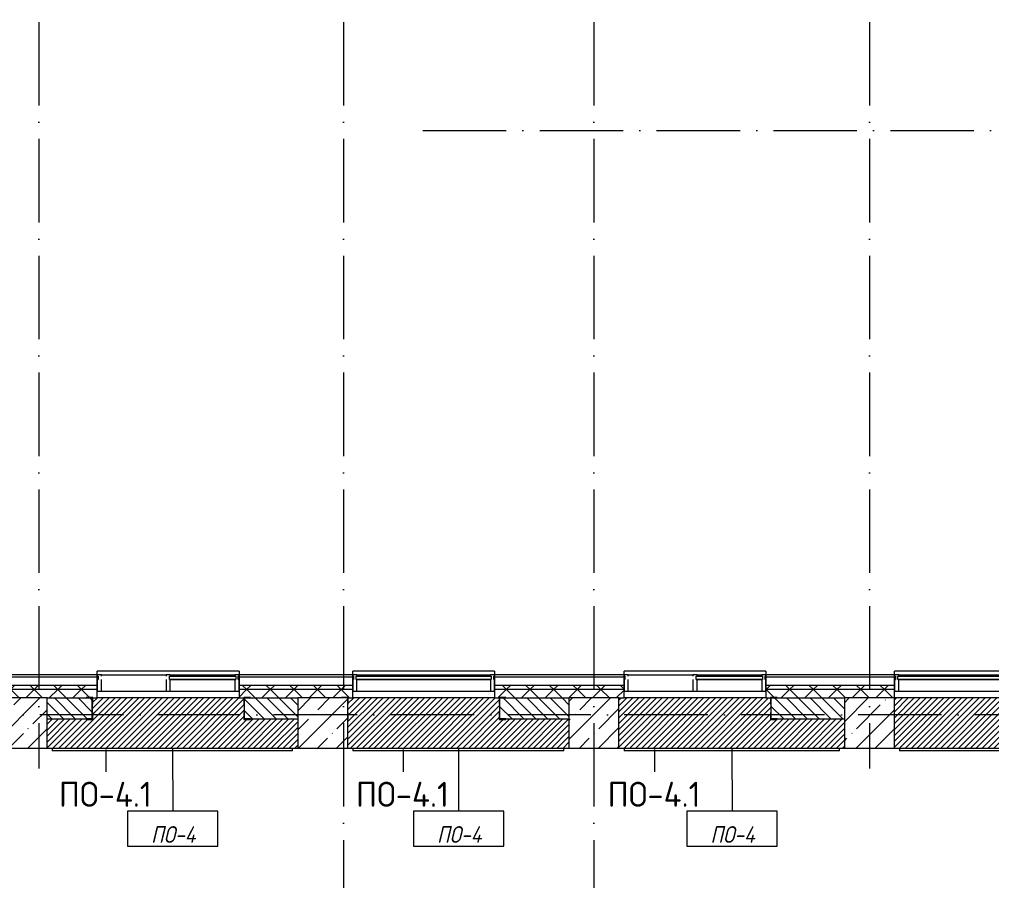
# Model space of a CAD drawing. Header units: millimetres. Extents: x -6467 to 106027, y -7090 to 195095.
# Drawn here: x 32177 to 43822, y 168207 to 178526 of the extents above; entities that cross this region are included whole.
import ezdxf

# ---------------------------------------------------------------- set-up
doc = ezdxf.new("R2010")
doc.units = ezdxf.units.MM
doc.linetypes.add('50_200_ШТРИХ_1Т_ш5_п1_п1_', pattern=[1400, 1000, -200, 0, -200])
for name, color, linetype, lineweight in [('A-FLOR', 7, 'Continuous', 9), ('A-FLOR-IDEN', 7, 'Continuous', 9), ('A-GLAZ', 7, 'Continuous', 5), ('A-GLAZ-CWMG', 7, 'Continuous', 9), ('A-GLAZ-CWMG-1', 7, 'Continuous', 20), ('A-WALL', 7, 'Continuous', 5), ('A-WALL-FNSH-1', 7, 'Continuous', 5), ('A-WALL-IDEN', 7, 'Continuous', 9), ('I-WALL', 7, 'Continuous', 5), ('S-COLS', 7, 'Continuous', 9), ('S-COLS-1', 7, 'Continuous', 5)]:
    doc.layers.add(name, color=color, linetype=linetype, lineweight=lineweight)
for name, color, linetype, lineweight, true_color in [('A-FLOR-PATT-1', 7, 'Continuous', 5, 0xd61c12), ('A-GENM-1', 7, 'Continuous', 9, 0xaaaaaa), ('A-GENM-2', 7, 'Continuous', 20, 0xaaaaaa), ('Оси-3', 7, '50_200_ШТРИХ_1Т_ш5_п1_п1_', 9, 0xaaaaaa)]:
    doc.layers.add(name, color=color, linetype=linetype, lineweight=lineweight, true_color=true_color)
doc.styles.add('GOST Common', font='', dxfattribs={"height": 300})
doc.styles.add('GOST Common_I', font='', dxfattribs={"width": 0.9, "height": 200})
doc.styles.get('GOST Common').set_extended_font_data('GOST Common')
doc.styles.get('GOST Common_I').set_extended_font_data('GOST Common', italic=True)
pattern_1 = [(45, (109.45, 102614.03), (-141.42136, 141.42136), []), (135, (109.45, 102614.03), (-141.42136, -141.42136), [])]

# ---------------------------------------------------------------- blocks, each defined once
blk = doc.blocks.new('Прямоугольный импост - Импост структурный с накладкой - 180мм-22437111-АИ_План этажа Радиаторы_3')
at = {"layer": 'A-GLAZ-CWMG-1'}
for p, q in [((-50, 0), (-50, 17)), ((-50, 17), (0, 17)), ((0, 0), (-10, 0)), ((-10, 0), (-10, -40)), ((0, 17), (0, 0)), ((-50, -180), (-50, -40)), ((-10, -40), (0, -40)), ((0, -40), (0, -180)), ((0, -180), (-50, -180))]:
    blk.add_line(p, q, dxfattribs=at)
blk = doc.blocks.new('Прямоугольный импост - Импост структурный с накладкой - 180мм-22071093-АИ_План этажа Радиаторы_3')
at = {"layer": 'A-GLAZ-CWMG'}
for p, q in [((49825, 55111), (49050, 55111)), ((49825, 54931), (49050, 54931)), ((49825, 54914), (49050, 54914))]:
    blk.add_line(p, q, dxfattribs=at)
blk = doc.blocks.new('Прямоугольный импост - Импост структурный с накладкой - 180мм-22437098-АИ_План этажа Радиаторы_3')
at = {"layer": 'A-GLAZ-CWMG-1'}
for p, q in [((-50, 0), (-50, 17)), ((-50, 17), (0, 17)), ((-40, 0), (-50, 0)), ((-40, -40), (-40, 0)), ((0, 0), (-10, 0)), ((-10, 0), (-10, -40)), ((0, 17), (0, 0)), ((-50, -180), (-50, -40)), ((-50, -40), (-40, -40)), ((-10, -40), (0, -40)), ((0, -40), (0, -180)), ((0, -180), (-50, -180))]:
    blk.add_line(p, q, dxfattribs=at)
blk = doc.blocks.new('Прямоугольный импост - Импост структурный с накладкой - 180мм-22437099-АИ_План этажа Радиаторы_3')
at = {"layer": 'A-GLAZ-CWMG-1'}
for p, q in [((0, 17), (-50, 17)), ((-50, 17), (-50, 0)), ((-50, 0), (-40, 0)), ((-40, 0), (-40, -40)), ((-10, -40), (-10, 0)), ((-10, 0), (0, 0)), ((0, 0), (0, 17)), ((-40, -40), (-50, -40)), ((-50, -40), (-50, -180)), ((0, -40), (-10, -40)), ((0, -180), (0, -40)), ((-50, -180), (0, -180))]:
    blk.add_line(p, q, dxfattribs=at)
blk = doc.blocks.new('Прямоугольный импост - Импост структурный с накладкой - 180мм-22437089-АИ_План этажа Радиаторы_3')
at = {"layer": 'A-GLAZ-CWMG'}
for p, q in [((53650, 55111), (52050, 55111)), ((53650, 54931), (52050, 54931)), ((53650, 54914), (52050, 54914))]:
    blk.add_line(p, q, dxfattribs=at)
blk = doc.blocks.new('Прямоугольный импост - Импост структурный с накладкой - 180мм-V176-АИ_План этажа Радиаторы_3')
at = {"layer": 'A-GLAZ-CWMG'}
for p, q in [((6638, 55111), (5863, 55111)), ((6638, 54914), (5863, 54914))]:
    blk.add_line(p, q, dxfattribs=at)
blk = doc.blocks.new('Прямоугольный импост - Импост структурный с накладкой - 180мм-V179-АИ_План этажа Радиаторы_3')
at = {"layer": 'A-GLAZ-CWMG-1'}
for p, q in [((-25, 0), (-25, 17)), ((-25, 17), (25, 17)), ((-15, 0), (-25, 0)), ((-15, -40), (-15, 0)), ((25, 17), (25, 0)), ((-25, -180), (-25, -40)), ((-25, -40), (-15, -40)), ((25, -40), (25, -180)), ((25, -180), (-25, -180))]:
    blk.add_line(p, q, dxfattribs=at)
blk = doc.blocks.new('Прямоугольный импост - Импост структурный с накладкой - 180мм-22437157-АИ_План этажа Радиаторы_3')
at = {"layer": 'A-GLAZ-CWMG-1'}
for p, q in [((0, 17), (-50, 17)), ((-50, 17), (-50, 0)), ((-50, 0), (-40, 0)), ((-40, 0), (-40, -40)), ((-10, -40), (-10, 0)), ((-10, 0), (0, 0)), ((0, 0), (0, 17)), ((-40, -40), (-50, -40)), ((-50, -40), (-50, -180)), ((0, -40), (-10, -40)), ((0, -180), (0, -40)), ((-50, -180), (0, -180))]:
    blk.add_line(p, q, dxfattribs=at)
blk = doc.blocks.new('BSC_Колонна _Прямоугольная - 600х600-V229-АИ_План этажа Радиаторы_3')
at = {"layer": 'S-COLS-1'}
h = blk.add_hatch(dxfattribs=at)
h.set_pattern_fill('FP_179', color=256, style=0, pattern_type=2)
h.set_pattern_definition([(45, (-35700.17, -67481.04), (-228.0985, 228.0985), []), (45, (-35472.07, -67481.04), (-228.0985, 228.0985), [403.225, -80.645, 6.706, -73.939])])
h.paths.add_polyline_path([(-300, -300), (300, -300), (300, 300), (-300, 300)])
for p, q in [((300, 300), (-300, 300)), ((-300, 300), (-300, -300)), ((300, -300), (300, 300)), ((-300, -300), (300, -300))]:
    blk.add_line(p, q, dxfattribs=at)
blk = doc.blocks.new('BSC_Колонна _Прямоугольная - 600х600-V232-АИ_План этажа Радиаторы_3')
at = {"layer": 'S-COLS-1'}
h = blk.add_hatch(dxfattribs=at)
h.set_pattern_fill('FP_182', color=256, style=0, pattern_type=2)
h.set_pattern_definition([(45, (-38950, -67481.04), (-228.0985, 228.0985), []), (45, (-38721.9, -67481.04), (-228.0985, 228.0985), [403.225, -80.645, 6.706, -73.939])])
h.paths.add_polyline_path([(-300, -300), (300, -300), (300, 300), (-300, 300)])
for p, q in [((300, 300), (-300, 300)), ((-300, 300), (-300, -300)), ((300, -300), (300, 300)), ((-300, -300), (300, -300))]:
    blk.add_line(p, q, dxfattribs=at)
blk = doc.blocks.new('BSC_Колонна _Прямоугольная - 600х600-V237-АИ_План этажа Радиаторы_3')
at = {"layer": 'S-COLS-1'}
h = blk.add_hatch(dxfattribs=at)
h.set_pattern_fill('FP_187', color=256, style=0, pattern_type=2)
h.set_pattern_definition([(45, (-42250, -67481.04), (-228.0985, 228.0985), []), (45, (-42021.9, -67481.04), (-228.0985, 228.0985), [403.225, -80.645, 6.706, -73.939])])
h.paths.add_polyline_path([(-300, -300), (300, -300), (300, 300), (-300, 300)])
for p, q in [((300, 300), (-300, 300)), ((-300, 300), (-300, -300)), ((300, -300), (300, 300)), ((-300, -300), (300, -300))]:
    blk.add_line(p, q, dxfattribs=at)
blk = doc.blocks.new('BSC_Колонна _Прямоугольная - 600х600-V238-АИ_План этажа Радиаторы_3')
at = {"layer": 'S-COLS-1'}
h = blk.add_hatch(dxfattribs=at)
h.set_pattern_fill('FP_188', color=256, style=0, pattern_type=2)
h.set_pattern_definition([(45, (-32100, -67481.04), (-228.0985, 228.0985), []), (45, (-31871.9, -67481.04), (-228.0985, 228.0985), [403.225, -80.645, 6.706, -73.939])])
h.paths.add_polyline_path([(-300, -300), (300, -300), (300, 300), (-300, 300)])
for p, q in [((300, 300), (-300, 300)), ((-300, 300), (-300, -300)), ((300, -300), (300, 300)), ((-300, -300), (300, -300))]:
    blk.add_line(p, q, dxfattribs=at)
blk = doc.blocks.new('Фахверк _газобетон торцы_659 - Фахверк _газобетон торцы_-25588068-АИ_План этажа Радиаторы_3')
at = {"layer": 'A-GENM-2'}
for p, q in [((89406, 11135), (89325, 11135)), ((89325, 11135), (89325, 11129)), ((89325, 11129), (89400, 11129)), ((89400, 11129), (89400, 11054)), ((89406, 11054), (89406, 11135)), ((89400, 11054), (89406, 11054)), ((89400, 10954), (89400, 10879)), ((89406, 10954), (89400, 10954)), ((89406, 10873), (89406, 10954)), ((89400, 10879), (89325, 10879)), ((89325, 10879), (89325, 10873)), ((89325, 10873), (89406, 10873))]:
    blk.add_line(p, q, dxfattribs=at)
blk = doc.blocks.new('Фахверк _газобетон торцы_660 - Фахверк _газобетон торцы_-25588094-АИ_План этажа Радиаторы_3')
at = {"layer": 'A-GENM-2'}
for p, q in [((89406, 11135), (89325, 11135)), ((89325, 11135), (89325, 11129)), ((89400, 11129), (89400, 11054)), ((89406, 11054), (89406, 11135)), ((89400, 11054), (89406, 11054)), ((89400, 10954), (89400, 10879)), ((89406, 10954), (89400, 10954)), ((89406, 10873), (89406, 10954)), ((89400, 10873), (89406, 10873))]:
    blk.add_line(p, q, dxfattribs=at)
blk = doc.blocks.new('Фахверк _газобетон торцы_700 - Фахверк _газобетон торцы_-25588114-АИ_План этажа Радиаторы_3')
at = {"layer": 'A-GENM-2'}
for p, q in [((89406, 11135), (89325, 11135)), ((89325, 11135), (89325, 11129)), ((89325, 11129), (89400, 11129)), ((89400, 11129), (89400, 11054)), ((89406, 11054), (89406, 11135)), ((89400, 11054), (89406, 11054)), ((89400, 10954), (89400, 10879)), ((89406, 10954), (89400, 10954)), ((89406, 10873), (89406, 10954)), ((89400, 10879), (89325, 10879)), ((89325, 10879), (89325, 10873)), ((89325, 10873), (89406, 10873))]:
    blk.add_line(p, q, dxfattribs=at)
blk = doc.blocks.new('Фахверк _газобетон торцы_769 - Фахверк _газобетон торцы_-25588140-АИ_План этажа Радиаторы_3')
at = {"layer": 'A-GENM-2'}
for p, q in [((89406, 11135), (89325, 11135)), ((89325, 11135), (89325, 11129)), ((89325, 11129), (89400, 11129)), ((89400, 11129), (89400, 11054)), ((89406, 11054), (89406, 11135)), ((89400, 11054), (89406, 11054)), ((89400, 10954), (89400, 10879)), ((89406, 10954), (89400, 10954)), ((89406, 10873), (89406, 10954)), ((89400, 10879), (89325, 10879)), ((89325, 10879), (89325, 10873)), ((89325, 10873), (89406, 10873))]:
    blk.add_line(p, q, dxfattribs=at)
blk = doc.blocks.new('Фахверк _газобетон торцы_770 - Фахверк _газобетон торцы_-25588160-АИ_План этажа Радиаторы_3')
at = {"layer": 'A-GENM-2'}
for p, q in [((89406, 11135), (89325, 11135)), ((89325, 11135), (89325, 11129)), ((89325, 11129), (89400, 11129)), ((89400, 11129), (89400, 11054)), ((89406, 11054), (89406, 11135)), ((89400, 11054), (89406, 11054)), ((89400, 10954), (89400, 10879)), ((89406, 10954), (89400, 10954)), ((89406, 10873), (89406, 10954)), ((89400, 10879), (89325, 10879)), ((89325, 10879), (89325, 10873)), ((89325, 10873), (89406, 10873))]:
    blk.add_line(p, q, dxfattribs=at)
blk = doc.blocks.new('Отлив_СКБ - Отлив витража-V318-АИ_План этажа Радиаторы_3')
at = {"layer": 'A-GLAZ'}
for p, q in [((0, 57), (0, 100)), ((1700, 100), (0, 100)), ((0, 2), (10, 2)), ((40, 2), (1660, 2)), ((1690, 2), (1700, 2)), ((1700, 100), (1700, 57)), ((1650, 0), (50, 0))]:
    blk.add_line(p, q, dxfattribs=at)
blk = doc.blocks.new('Отлив_СКБ - Отлив витража-V317-АИ_План этажа Радиаторы_3')
at = {"layer": 'A-GLAZ'}
for p, q in [((0, 57), (0, 100)), ((1700, 100), (0, 100)), ((0, 2), (10, 2)), ((865, 2), (1660, 2)), ((1690, 2), (1700, 2)), ((1700, 100), (1700, 57)), ((1650, 0), (875, 0))]:
    blk.add_line(p, q, dxfattribs=at)
blk = doc.blocks.new('AAR_СКБ_Марка_Перекрытия_1 мм - Марка пола-27961726-АИ_План этажа Радиаторы_3')
at = {"layer": 'A-FLOR-IDEN'}
for p, q in [((2.723, 2.101), (-2.69, 2.101)), ((-2.69, 2.101), (-2.69, 0)), ((2.723, 0), (2.723, 2.101)), ((-2.69, 0), (2.723, 0))]:
    blk.add_line(p, q, dxfattribs=at)

msp = doc.modelspace()

# ---------------------------------------------------------------- hatches: boundary and pattern name
at = {"layer": 'A-FLOR-PATT-1'}
h = msp.add_hatch(dxfattribs=at)
h.set_pattern_fill('FP_338', color=256, style=0, pattern_type=2)
h.set_pattern_definition([(45, (34009.53, 170095.076), (-35.3553, 35.3553), [])])
h.paths.add_polyline_path([(34864, 169795), (35510, 169795), (35510, 170145), (34945, 170145), (34945, 170139), (34864, 170139), (34864, 170220), (34869, 170220), (34869, 170320), (34864, 170320), (34864, 170395), (33056, 170394), (33056, 170320), (33050, 170320), (33050, 170220), (33056, 170220), (33056, 170139), (32975, 170139), (32975, 170145), (32509, 170145), (32509, 169795), (34305, 169795)])
h = msp.add_hatch(dxfattribs=at)
h.set_pattern_fill('FP_339', color=256, style=0, pattern_type=2)
h.set_pattern_definition([(45, (37434.53, 170095.076), (-35.3553, 35.3553), [])])
h.paths.add_polyline_path([(37613, 169795), (38759, 169795), (38759, 170145), (38005, 170145), (38005, 170139), (37924, 170139), (37924, 170220), (37929, 170220), (37929, 170320), (37924, 170320), (37924, 170395), (36116, 170394), (36116, 170320), (36110, 170320), (36110, 170220), (36116, 170220), (36116, 170139), (36110, 170139), (36110, 169795)])
h = msp.add_hatch(dxfattribs=at)
h.set_pattern_fill('FP_340', color=256, style=0, pattern_type=2)
h.set_pattern_definition([(45, (40709.45, 170095.076), (-35.3553, 35.3553), [])])
h.paths.add_polyline_path([(40922, 169795), (42059, 169795), (42059, 170145), (41254, 170145), (41254, 170139), (41173, 170139), (41173, 170220), (41179, 170220), (41179, 170320), (41173, 170320), (41173, 170395), (39359, 170395), (39359, 169795)])
h = msp.add_hatch(dxfattribs=at)
h.set_pattern_fill('FP_341', color=256, style=0, pattern_type=2)
h.set_pattern_definition([(45, (44009.45, 170095.076), (-35.35534, 35.35534), [])])
h.paths.add_polyline_path([(49192, 169795), (50309, 169795), (50309, 170145), (47779, 170145), (47779, 170395), (45959, 170395), (45959, 170145), (45859, 170145), (45859, 169895), (45359, 169895), (45359, 170145), (44420, 170145), (44420, 170395), (42659, 170395), (42659, 169795), (47538, 169795)])
at = {"layer": 'A-WALL'}
h = msp.add_hatch(dxfattribs=at)
h.set_pattern_fill('FP_122', color=256, style=0, pattern_type=2)
h.set_pattern_definition(pattern_1)
h.paths.add_polyline_path([(50019, 170395), (50309, 170395), (50309, 170495), (47719, 170495), (47719, 170395), (49192, 170395)])
h.paths.add_polyline_path([(44360, 170395), (46019, 170395), (46019, 170495), (44360, 170495)])
h.paths.add_polyline_path([(41119, 170395), (42660, 170395), (42659, 170495), (41119, 170495)])
h.paths.add_polyline_path([(38759, 170395), (39419, 170395), (39419, 170495), (37869, 170495), (37869, 170395)])
h.paths.add_polyline_path([(35959, 170395), (36169, 170395), (36169, 170495), (34809, 170495), (34809, 170395), (35510, 170395)])
h.paths.add_polyline_path([(33109, 170395), (33109, 170495), (31809, 170495), (31809, 170395), (32651, 170395)])
h.paths.add_polyline_path([(30109, 170395), (30109, 170495), (28749, 170495), (28749, 170395), (29342, 170395)])
h.paths.add_polyline_path([(27049, 170395), (27049, 170495), (23909, 170495), (23909, 170395), (26034, 170395)])
h = msp.add_hatch(dxfattribs=at)
h.set_pattern_fill('FP_122', color=256, style=0, pattern_type=2)
h.set_pattern_definition(pattern_1)
h.paths.add_polyline_path([(49192, 170495), (50209, 170495), (50209, 170545), (47719, 170545), (47719, 170495)])
h.paths.add_polyline_path([(45884, 170495), (46019, 170495), (46019, 170545), (44360, 170545), (44360, 170495)])
h.paths.add_polyline_path([(42660, 170495), (42660, 170545), (41119, 170545), (41119, 170495), (42576, 170495)])
h.paths.add_polyline_path([(39419, 170495), (39419, 170545), (37869, 170545), (37869, 170495), (39267, 170495)])
h.paths.add_polyline_path([(36169, 170495), (36169, 170545), (34809, 170545), (34809, 170495), (35959, 170495)])
h.paths.add_polyline_path([(32651, 170495), (33109, 170495), (33109, 170545), (31809, 170545), (31809, 170495)])
h.paths.add_polyline_path([(23959, 170495), (27049, 170495), (27049, 170545), (23959, 170545)])
h.paths.add_polyline_path([(30109, 170495), (30109, 170545), (28749, 170545), (28749, 170495), (29342, 170495)])
at = {"layer": 'I-WALL'}
h = msp.add_hatch(dxfattribs=at)
h.set_pattern_fill('FP_2', color=256, style=0, pattern_type=2)
h.set_pattern_definition([(135, (109.45, 102614.03), (-70.71068, -70.71068), [])])
h.paths.add_polyline_path([(41179, 170145), (42059, 170145), (42059, 170395), (41179, 170395)])
h.paths.add_polyline_path([(38759, 170145), (38759, 170395), (37929, 170395), (37929, 170145)])
h.paths.add_polyline_path([(35510, 170145), (35510, 170395), (34869, 170395), (34869, 170145)])
h.paths.add_polyline_path([(32509, 170145), (33049, 170145), (33049, 170395), (32509, 170395), (32509, 170259)])
h.paths.add_polyline_path([(30049, 170145), (30049, 170395), (28809, 170395), (28809, 170145), (29342, 170145)])
h.paths.add_polyline_path([(31869, 170145), (31909, 170145), (31909, 170395), (31869, 170395)])
h.paths.add_polyline_path([(26989, 170145), (26989, 170395), (23809, 170395), (23809, 170145), (26034, 170145)])

# ---------------------------------------------------------------- linework, layer by layer
at = {"layer": 'A-FLOR'}
for p, q in [((34809, 170395), (33109, 170395)), ((37869, 170395), (36169, 170395)), ((41119, 170395), (39419, 170395)), ((44360, 170395), (42660, 170395)), ((33050, 170320), (33050, 170220)), ((32509, 169795), (35510, 169795)), ((36110, 169795), (38759, 169795)), ((39359, 169795), (42059, 169795)), ((42659, 169795), (50309, 169795))]:
    msp.add_line(p, q, dxfattribs=at)
at = {"layer": 'A-FLOR-IDEN'}
for p, q in [((34010, 169795), (34013, 169040)), ((37435, 169795), (37438, 169040)), ((40709, 169795), (40713, 169040))]:
    msp.add_line(p, q, dxfattribs=at)
at = {"layer": 'A-WALL'}
for p, q in [((33109, 170645), (31809, 170645)), ((36169, 170645), (34809, 170645)), ((39419, 170645), (37869, 170645)), ((42660, 170645), (41119, 170645)), ((33109, 170545), (31809, 170545)), ((33109, 170495), (31809, 170495)), ((36169, 170545), (34809, 170545)), ((36169, 170495), (34809, 170495)), ((39419, 170545), (37869, 170545)), ((39419, 170495), (37869, 170495)), ((42660, 170545), (41119, 170545)), ((42660, 170495), (41119, 170495)), ((33049, 170145), (33049, 170395)), ((34869, 170395), (34869, 170145)), ((37929, 170395), (37929, 170145)), ((41179, 170395), (41179, 170145)), ((32509, 170145), (33049, 170145)), ((34869, 170145), (35510, 170145)), ((37929, 170145), (38759, 170145)), ((41179, 170145), (42059, 170145)), ((32569, 169795), (32569, 169760)), ((35450, 169760), (35450, 169795)), ((36170, 169795), (36170, 169760)), ((38699, 169760), (38699, 169795)), ((39419, 169795), (39419, 169760)), ((41999, 169760), (41999, 169795)), ((42719, 169795), (42719, 169760)), ((35450, 169760), (32569, 169760)), ((38699, 169760), (36170, 169760)), ((41999, 169760), (39419, 169760)), ((50249, 169760), (42719, 169760))]:
    msp.add_line(p, q, dxfattribs=at)
at = {"layer": 'A-WALL-FNSH-1'}
for p, q in [((33109, 170672), (31809, 170672)), ((33109, 170395), (33109, 170672)), ((36169, 170672), (34809, 170672)), ((34809, 170672), (34809, 170395)), ((36169, 170395), (36169, 170672)), ((39419, 170672), (37869, 170672)), ((37869, 170672), (37869, 170395)), ((39419, 170395), (39419, 170672)), ((42660, 170672), (41119, 170672)), ((41119, 170672), (41119, 170395)), ((42660, 170395), (42660, 170672)), ((32509, 170395), (33109, 170395)), ((34809, 170395), (35510, 170395)), ((36110, 170395), (36169, 170395)), ((37869, 170395), (38759, 170395)), ((39359, 170395), (39419, 170395)), ((41119, 170395), (42059, 170395))]:
    msp.add_line(p, q, dxfattribs=at)
at = {"layer": 'A-WALL-IDEN'}
for p, q in [((33213, 169778), (33213, 169511)), ((36772, 169778), (36772, 169511)), ((39786, 169778), (39786, 169511))]:
    msp.add_line(p, q, dxfattribs=at)
at = {"layer": 'Оси-3'}
for p, q in [((32409, 193895), (32409, 169550)), ((36059, 193895), (36059, 155072)), ((39059, 193895), (39059, 155072)), ((42359, 193895), (42359, 169550)), ((37009, 177195), (104827, 177195)), ((104827, 170195), (-5158, 170195))]:
    msp.add_line(p, q, dxfattribs=at)

# ---------------------------------------------------------------- block references
at = {"layer": 'A-FLOR-IDEN', "xscale": 199.9999999999999, "yscale": 199.9999999999999, "zscale": 199.9999999999999}
for p in [(34010, 168619), (37435, 168619), (40709, 168619)]:
    msp.add_blockref('AAR_СКБ_Марка_Перекрытия_1 мм - Марка пола-27961726-АИ_План этажа Радиаторы_3', p, dxfattribs=at)
at = {"layer": 'A-GENM-1'}
for name, p in [('Фахверк _газобетон торцы_769 - Фахверк _газобетон торцы_-25588140-АИ_План этажа Радиаторы_3', (-56350, 159266)), ('Фахверк _газобетон торцы_660 - Фахверк _газобетон торцы_-25588094-АИ_План этажа Радиаторы_3', (-53290, 159266))]:
    msp.add_blockref(name, p, dxfattribs=at)
at = {"layer": 'A-GENM-1', "rotation": 180}
for name, p in [('Фахверк _газобетон торцы_770 - Фахверк _газобетон торцы_-25588160-АИ_План этажа Радиаторы_3', (124270, 181274)), ('Фахверк _газобетон торцы_700 - Фахверк _газобетон торцы_-25588114-АИ_План этажа Радиаторы_3', (127330, 181274)), ('Фахверк _газобетон торцы_659 - Фахверк _газобетон торцы_-25588068-АИ_План этажа Радиаторы_3', (130579, 181274))]:
    msp.add_blockref(name, p, dxfattribs=at)
at = {"layer": 'A-GLAZ'}
for name, p in [('Отлив_СКБ - Отлив витража-V317-АИ_План этажа Радиаторы_3', (33109, 170615)), ('Отлив_СКБ - Отлив витража-V318-АИ_План этажа Радиаторы_3', (36169, 170615)), ('Отлив_СКБ - Отлив витража-V317-АИ_План этажа Радиаторы_3', (39419, 170615)), ('Отлив_СКБ - Отлив витража-V318-АИ_План этажа Радиаторы_3', (42660, 170615))]:
    msp.add_blockref(name, p, dxfattribs=at)
at = {"layer": 'A-GLAZ-CWMG', "extrusion": (0, 0, -1)}
for name, p in [('Прямоугольный импост - Импост структурный с накладкой - 180мм-22437111-АИ_План этажа Радиаторы_3', (-33109, 170655)), ('Прямоугольный импост - Импост структурный с накладкой - 180мм-V179-АИ_План этажа Радиаторы_3', (-33959, 170655)), ('Прямоугольный импост - Импост структурный с накладкой - 180мм-22437098-АИ_План этажа Радиаторы_3', (-36169, 170655)), ('Прямоугольный импост - Импост структурный с накладкой - 180мм-22437111-АИ_План этажа Радиаторы_3', (-39419, 170655)), ('Прямоугольный импост - Импост структурный с накладкой - 180мм-V179-АИ_План этажа Радиаторы_3', (-40269, 170655)), ('Прямоугольный импост - Импост структурный с накладкой - 180мм-22437098-АИ_План этажа Радиаторы_3', (-42660, 170655))]:
    msp.add_blockref(name, p, dxfattribs=at)
at = {"layer": 'A-GLAZ-CWMG', "rotation": 180}
for name, p in [('Прямоугольный импост - Импост структурный с накладкой - 180мм-V176-АИ_План этажа Радиаторы_3', (39797, 225586)), ('Прямоугольный импост - Импост структурный с накладкой - 180мм-22071093-АИ_План этажа Радиаторы_3', (83809, 225586)), ('Прямоугольный импост - Импост структурный с накладкой - 180мм-22437089-АИ_План этажа Радиаторы_3', (89869, 225586)), ('Прямоугольный импост - Импост структурный с накладкой - 180мм-V176-АИ_План этажа Радиаторы_3', (46107, 225586)), ('Прямоугольный импост - Импост структурный с накладкой - 180мм-22071093-АИ_План этажа Радиаторы_3', (90119, 225586)), ('Прямоугольный импост - Импост структурный с накладкой - 180мм-22437089-АИ_План этажа Радиаторы_3', (96360, 225586))]:
    msp.add_blockref(name, p, dxfattribs=at)
at = {"layer": 'A-GLAZ-CWMG'}
for name, p in [('Прямоугольный импост - Импост структурный с накладкой - 180мм-22437157-АИ_План этажа Радиаторы_3', (34809, 170655)), ('Прямоугольный импост - Импост структурный с накладкой - 180мм-22437099-АИ_План этажа Радиаторы_3', (37869, 170655)), ('Прямоугольный импост - Импост структурный с накладкой - 180мм-22437157-АИ_План этажа Радиаторы_3', (41119, 170655))]:
    msp.add_blockref(name, p, dxfattribs=at)
at = {"layer": 'S-COLS'}
for name, p in [('BSC_Колонна _Прямоугольная - 600х600-V238-АИ_План этажа Радиаторы_3', (32209, 170095)), ('BSC_Колонна _Прямоугольная - 600х600-V229-АИ_План этажа Радиаторы_3', (35810, 170095)), ('BSC_Колонна _Прямоугольная - 600х600-V232-АИ_План этажа Радиаторы_3', (39059, 170095)), ('BSC_Колонна _Прямоугольная - 600х600-V237-АИ_План этажа Радиаторы_3', (42359, 170095))]:
    msp.add_blockref(name, p, dxfattribs=at)

# ---------------------------------------------------------------- texts
at = {"layer": 'A-FLOR-IDEN', "char_height": 200, "width": 572.4, "attachment_point": 5, "line_spacing_factor": 1.022766, "style": 'GOST Common_I'}
for insert in [(34020, 168759), (37445, 168759), (40720, 168759)]:
    msp.add_mtext('\\pxqc,t0.9,1.8,2.7,3.6,4.5,5.4,6.3,7.2,8.1,9,9.9,10.8,11.7,12.6,13.5,14.4,15.3,16.2,17.1,18,18.9,19.8,20.7,21.6,22.5,23.4,24.3,25.2,26.1,27,27.9,28.8;{ПО-4}', dxfattribs=dict(at, insert=insert))
at = {"layer": 'A-WALL-IDEN', "char_height": 300, "width": 1178, "attachment_point": 2, "line_spacing_factor": 1.022766, "style": 'GOST Common'}
for insert in [(33206, 169391), (36765, 169391), (39779, 169391)]:
    msp.add_mtext('\\pxqc,t0.26667,0.53333,0.8,1.06667,1.33333,1.6,1.86667,2.13333,2.4,2.66667,2.93333,3.2,3.46667,3.73333,4,4.26667,4.53333,4.8,5.06667,5.33333,5.6,5.86667,6.13333,6.4,6.66667,6.93333,7.2,7.46667,7.73333,8,8.26667,8.53333;{ПО-4.1}', dxfattribs=dict(at, insert=insert))

doc.saveas('drawing.dxf')
